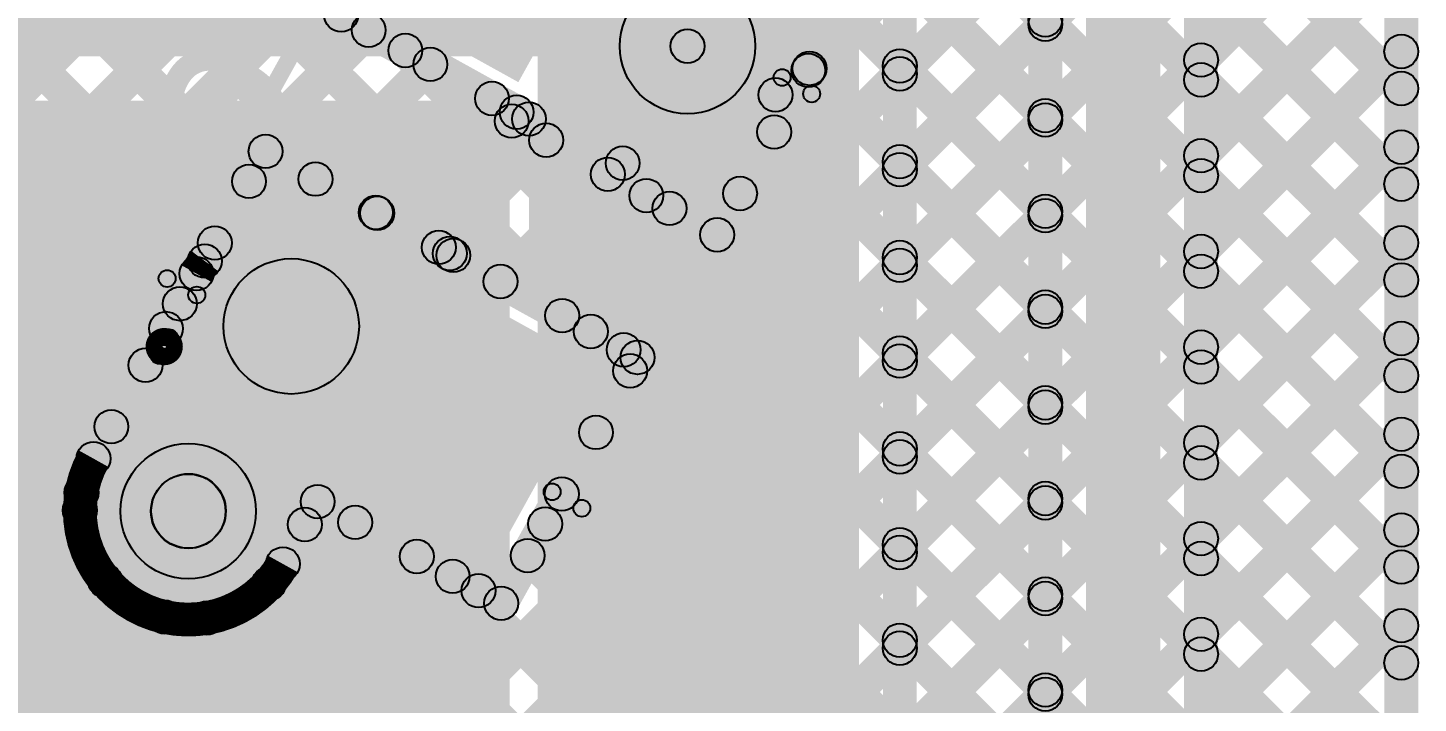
# Model space of a CAD drawing. Header units: millimetres. Extents: x 0.02 to 3.53, y 0 to 2.66.
# Drawn here: x 3.0378 to 3.4483, y 1.6708 to 1.8704 of the extents above; entities that cross this region are included whole.
import ezdxf

# ---------------------------------------------------------------- set-up
doc = ezdxf.new("R2010")
doc.units = ezdxf.units.MM
doc.header["$MEASUREMENT"] = 0
for name, color, linetype in [('BottomLayer', 5, 'Continuous'), ('BottomPaste', 16, 'Continuous'), ('BottomSolder', 6, 'Continuous'), ('TopLayer', 1, 'Continuous'), ('TopOverlay', 2, 'Continuous'), ('TopPaste', 8, 'Continuous'), ('TopSolder', 216, 'Continuous'), ('ViaHoleLayer', 16, 'Continuous')]:
    doc.layers.add(name, color=color, linetype=linetype)

# ---------------------------------------------------------------- blocks, each defined once
blk = doc.blocks.new('WS2812B_M____3')
at = {"layer": 'TopLayer'}
for points in [[(-0.09409, 0.05079), (-0.03504, 0.05079), (-0.03504, 0.01142), (-0.09409, 0.01142)], [(0.03504, 0.05079), (0.09409, 0.05079), (0.09409, 0.01142), (0.03504, 0.01142)], [(-0.09409, -0.01142), (-0.03504, -0.01142), (-0.03504, -0.05079), (-0.09409, -0.05079)], [(0.03504, -0.01142), (0.09409, -0.01142), (0.09409, -0.05079), (0.03504, -0.05079)]]:
    blk.add_hatch(color=1, dxfattribs=at).paths.add_polyline_path(points)
at = {"layer": 'TopOverlay'}
h = blk.add_hatch(color=2, dxfattribs=at)
edge = h.paths.add_edge_path()
edge.add_arc((-0.07, 0.07), 0.0025, 0, 360)
h = blk.add_hatch(color=2, dxfattribs=at)
edge = h.paths.add_edge_path()
edge.add_arc((-0.07, 0.07), 0.0025, 0, 360)
for points in [[(-0.0725, 0.07), (-0.0675, 0.07), (-0.0675, 0.06), (-0.0725, 0.06)], [(-0.07, 0.0675), (-0.07, 0.0725), (0.07, 0.0725), (0.07, 0.0675)], [(0.0675, 0.07), (0.0725, 0.07), (0.0725, 0.06), (0.0675, 0.06)], [(-0.0725, -0.06), (-0.0675, -0.06), (-0.0675, -0.07), (-0.0725, -0.07)], [(0.0675, -0.06), (0.0725, -0.06), (0.0725, -0.07), (0.0675, -0.07)], [(-0.07, -0.0725), (-0.07, -0.0675), (0.07, -0.0675), (0.07, -0.0725)]]:
    blk.add_hatch(color=2, dxfattribs=at).paths.add_polyline_path(points)
h = blk.add_hatch(color=2, dxfattribs=at)
edge = h.paths.add_edge_path()
edge.add_arc((0.07, 0.07), 0.0025, 0, 360)
h = blk.add_hatch(color=2, dxfattribs=at)
edge = h.paths.add_edge_path()
edge.add_arc((0.07, 0.07), 0.0025, 0, 360)
h = blk.add_hatch(color=2, dxfattribs=at)
edge = h.paths.add_edge_path()
edge.add_arc((-0.091, 0.061), 0.0025, 0, 360)
h = blk.add_hatch(color=2, dxfattribs=at)
edge = h.paths.add_edge_path()
edge.add_arc((-0.085, 0.061), 0.0025, 0, 360)
h = blk.add_hatch(color=2, dxfattribs=at)
edge = h.paths.add_edge_path()
edge.add_arc((-0.07, 0.06), 0.0025, 0, 360)
h = blk.add_hatch(color=2, dxfattribs=at)
edge = h.paths.add_edge_path()
edge.add_arc((0.07, 0.06), 0.0025, 0, 360)
h = blk.add_hatch(color=2, dxfattribs=at)
edge = h.paths.add_edge_path()
edge.add_arc((-0.07, -0.06), 0.0025, 0, 360)
h = blk.add_hatch(color=2, dxfattribs=at)
edge = h.paths.add_edge_path()
edge.add_arc((0.07, -0.06), 0.0025, 0, 360)
h = blk.add_hatch(color=2, dxfattribs=at)
edge = h.paths.add_edge_path()
edge.add_arc((-0.07, -0.07), 0.0025, 0, 360)
h = blk.add_hatch(color=2, dxfattribs=at)
edge = h.paths.add_edge_path()
edge.add_arc((-0.07, -0.07), 0.0025, 0, 360)
h = blk.add_hatch(color=2, dxfattribs=at)
edge = h.paths.add_edge_path()
edge.add_arc((0.07, -0.07), 0.0025, 0, 360)
h = blk.add_hatch(color=2, dxfattribs=at)
edge = h.paths.add_edge_path()
edge.add_arc((0.07, -0.07), 0.0025, 0, 360)
at = {"layer": 'TopPaste'}
for points in [[(-0.09409, 0.05079), (-0.03504, 0.05079), (-0.03504, 0.01142), (-0.09409, 0.01142)], [(0.03504, 0.05079), (0.09409, 0.05079), (0.09409, 0.01142), (0.03504, 0.01142)], [(-0.09409, -0.01142), (-0.03504, -0.01142), (-0.03504, -0.05079), (-0.09409, -0.05079)], [(0.03504, -0.01142), (0.09409, -0.01142), (0.09409, -0.05079), (0.03504, -0.05079)]]:
    blk.add_hatch(color=8, dxfattribs=at).paths.add_polyline_path(points)
at = {"layer": 'TopSolder'}
for points in [[(-0.09809, 0.05479), (-0.03104, 0.05479), (-0.03104, 0.00742), (-0.09809, 0.00742)], [(0.03104, 0.05479), (0.09809, 0.05479), (0.09809, 0.00742), (0.03104, 0.00742)], [(-0.09809, -0.00742), (-0.03104, -0.00742), (-0.03104, -0.05479), (-0.09809, -0.05479)], [(0.03104, -0.00742), (0.09809, -0.00742), (0.09809, -0.05479), (0.03104, -0.05479)]]:
    blk.add_hatch(color=216, dxfattribs=at).paths.add_polyline_path(points)
at = {"layer": 'TopOverlay', "const_width": 0.005}
blk.add_lwpolyline([(-0.085, 0.061, 1), (-0.091, 0.061, 1)], format="xyb", close=True, dxfattribs=at)
at = {"layer": 'TopOverlay'}
for centre in [(-0.07, 0.07), (-0.07, 0.07), (0.07, 0.07), (0.07, 0.07), (-0.091, 0.061), (-0.085, 0.061), (-0.07, 0.06), (0.07, 0.06), (-0.07, -0.06), (0.07, -0.06), (-0.07, -0.07), (-0.07, -0.07), (0.07, -0.07), (0.07, -0.07)]:
    blk.add_circle(centre, 0.0025, dxfattribs=at)
blk = doc.blocks.new('CAP_0201_B_16')
at = {"layer": 'BottomLayer'}
for points in [[(-0.01772, 0.00591), (-0.00591, 0.00591), (-0.00591, -0.00591), (-0.01772, -0.00591)], [(0.00591, 0.00591), (0.01772, 0.00591), (0.01772, -0.00591), (0.00591, -0.00591)]]:
    blk.add_hatch(color=5, dxfattribs=at).paths.add_polyline_path(points)
at = {"layer": 'BottomPaste'}
for points in [[(-0.01772, 0.00591), (-0.00591, 0.00591), (-0.00591, -0.00591), (-0.01772, -0.00591)], [(0.00591, 0.00591), (0.01772, 0.00591), (0.01772, -0.00591), (0.00591, -0.00591)]]:
    blk.add_hatch(color=16, dxfattribs=at).paths.add_polyline_path(points)
at = {"layer": 'BottomSolder'}
for points in [[(-0.01988, 0.00807), (-0.00374, 0.00807), (-0.00374, -0.00807), (-0.01988, -0.00807)], [(0.00374, 0.00807), (0.01988, 0.00807), (0.01988, -0.00807), (0.00374, -0.00807)]]:
    blk.add_hatch(color=6, dxfattribs=at).paths.add_polyline_path(points)

msp = doc.modelspace()

# ---------------------------------------------------------------- hatches: boundary and pattern name
at = {"layer": 'BottomLayer'}
for points in [[(3.44831, 0.78273), (3.43831, 0.78273), (3.43831, 1.97317), (3.44831, 1.97317)], [(1.10923, 1.862), (3.28246, 1.862), (3.28246, 1.95806), (1.10923, 1.95806)], [(3.30024, 1.5114), (3.29024, 1.5114), (3.29024, 1.95431), (3.30024, 1.95431)], [(3.1883, 1.37106), (3.28324, 1.37106), (3.28324, 1.94231), (3.1883, 1.94231)], [(3.3722, 1.28444), (3.3502, 1.28444), (3.3502, 1.94507), (3.3722, 1.94507)], [(3.3892, 1.28444), (3.3792, 1.28444), (3.3792, 1.94507), (3.3892, 1.94507)], [(3.3432, 1.29397), (3.3332, 1.29397), (3.3332, 1.93554), (3.3432, 1.93554)], [(3.38773, 1.85733), (3.38066, 1.8644), (3.43977, 1.92351), (3.44684, 1.91644)], [(3.29171, 1.91212), (3.29878, 1.9192), (3.34173, 1.87624), (3.33466, 1.86917)], [(3.38066, 1.90802), (3.38773, 1.9151), (3.44684, 1.85599), (3.43977, 1.84891)], [(3.29878, 1.85323), (3.29171, 1.8603), (3.33466, 1.90325), (3.34173, 1.89618)], [(3.38773, 1.82904), (3.38066, 1.83611), (3.43977, 1.89522), (3.44684, 1.88815)], [(3.29171, 1.88384), (3.29878, 1.89091), (3.34173, 1.84796), (3.33466, 1.84089)], [(3.38066, 1.87974), (3.38773, 1.88681), (3.44684, 1.8277), (3.43977, 1.82063)], [(3.29878, 1.82494), (3.29171, 1.83201), (3.33466, 1.87497), (3.34173, 1.86789)], [(3.38773, 1.80076), (3.38066, 1.80783), (3.43977, 1.86694), (3.44684, 1.85987)], [(3.29171, 1.85556), (3.29878, 1.86263), (3.34173, 1.81967), (3.33466, 1.8126)], [(3.38066, 1.85146), (3.38773, 1.85853), (3.44684, 1.79942), (3.43977, 1.79235)], [(3.18003, 1.84887), (2.77773, 1.84887), (2.77773, 1.52263), (3.18003, 1.52263)], [(3.29878, 1.79666), (3.29171, 1.80373), (3.33466, 1.84668), (3.34173, 1.83961)], [(3.38773, 1.77247), (3.38066, 1.77954), (3.43977, 1.83865), (3.44684, 1.83158)], [(3.29171, 1.82727), (3.29878, 1.83434), (3.34173, 1.79139), (3.33466, 1.78432)], [(3.38066, 1.82317), (3.38773, 1.83024), (3.44684, 1.77113), (3.43977, 1.76406)], [(3.29878, 1.76837), (3.29171, 1.77544), (3.33466, 1.8184), (3.34173, 1.81133)], [(3.38773, 1.74419), (3.38066, 1.75126), (3.43977, 1.81037), (3.44684, 1.8033)], [(3.29171, 1.79899), (3.29878, 1.80606), (3.34173, 1.76311), (3.33466, 1.75603)], [(3.38066, 1.79489), (3.38773, 1.80196), (3.44684, 1.74285), (3.43977, 1.73578)], [(3.29878, 1.74009), (3.29171, 1.74716), (3.33466, 1.79011), (3.34173, 1.78304)], [(3.38773, 1.7159), (3.38066, 1.72298), (3.43977, 1.78209), (3.44684, 1.77501)], [(3.29171, 1.7707), (3.29878, 1.77777), (3.34173, 1.73482), (3.33466, 1.72775)], [(3.38066, 1.7666), (3.38773, 1.77367), (3.44684, 1.71456), (3.43977, 1.70749)], [(3.29878, 1.7118), (3.29171, 1.71888), (3.33466, 1.76183), (3.34173, 1.75476)], [(3.38773, 1.68762), (3.38066, 1.69469), (3.43977, 1.7538), (3.44684, 1.74673)], [(3.29171, 1.74242), (3.29878, 1.74949), (3.34173, 1.70654), (3.33466, 1.69947)], [(3.38066, 1.73832), (3.38773, 1.74539), (3.44684, 1.68628), (3.43977, 1.67921)], [(3.09292, 1.71973), (3.07736, 1.73529), (3.07746, 1.73538), (3.09301, 1.71983)], [(3.29878, 1.68352), (3.29171, 1.69059), (3.33466, 1.73354), (3.34173, 1.72647)], [(3.38773, 1.65934), (3.38066, 1.66641), (3.43977, 1.72552), (3.44684, 1.71845)], [(3.29171, 1.71413), (3.29878, 1.72121), (3.34173, 1.67825), (3.33466, 1.67118)], [(3.38066, 1.71003), (3.38773, 1.71711), (3.44684, 1.658), (3.43977, 1.65092)], [(3.29878, 1.65524), (3.29171, 1.66231), (3.33466, 1.70526), (3.34173, 1.69819)], [(3.38773, 1.63105), (3.38066, 1.63812), (3.43977, 1.69723), (3.44684, 1.69016)], [(3.29171, 1.68585), (3.29878, 1.69292), (3.34173, 1.64997), (3.33466, 1.6429)], [(3.38066, 1.68175), (3.38773, 1.68882), (3.44684, 1.62971), (3.43977, 1.62264)], [(3.29878, 1.62695), (3.29171, 1.63402), (3.33466, 1.67698), (3.34173, 1.6699)]]:
    msp.add_hatch(color=5, dxfattribs=at).paths.add_polyline_path(points)
h = msp.add_hatch(color=5, dxfattribs=at)
edge = h.paths.add_edge_path()
edge.add_arc((3.3382, 1.87271), 0.005, 0, 360)
h = msp.add_hatch(color=5, dxfattribs=at)
edge = h.paths.add_edge_path()
edge.add_arc((3.3382, 1.87143), 0.005, 0, 360)
h = msp.add_hatch(color=5, dxfattribs=at)
edge = h.paths.add_edge_path()
edge.add_arc((3.44331, 1.8634), 0.005, 0, 360)
h = msp.add_hatch(color=5, dxfattribs=at)
edge = h.paths.add_edge_path()
edge.add_arc((3.29524, 1.85909), 0.005, 0, 360)
h = msp.add_hatch(color=5, dxfattribs=at)
edge = h.paths.add_edge_path()
edge.add_arc((3.3842, 1.86086), 0.005, 0, 360)
h = msp.add_hatch(color=5, dxfattribs=at)
edge = h.paths.add_edge_path()
edge.add_arc((3.29524, 1.85676), 0.005, 0, 360)
h = msp.add_hatch(color=5, dxfattribs=at)
edge = h.paths.add_edge_path()
edge.add_arc((3.3842, 1.85499), 0.005, 0, 360)
h = msp.add_hatch(color=5, dxfattribs=at)
edge = h.paths.add_edge_path()
edge.add_arc((3.44331, 1.85245), 0.005, 0, 360)
h = msp.add_hatch(color=5, dxfattribs=at)
edge = h.paths.add_edge_path()
edge.add_arc((3.3382, 1.84442), 0.005, 0, 360)
h = msp.add_hatch(color=5, dxfattribs=at)
edge = h.paths.add_edge_path()
edge.add_arc((3.3382, 1.84315), 0.005, 0, 360)
h = msp.add_hatch(color=5, dxfattribs=at)
edge = h.paths.add_edge_path()
edge.add_arc((3.44331, 1.83512), 0.005, 0, 360)
h = msp.add_hatch(color=5, dxfattribs=at)
edge = h.paths.add_edge_path()
edge.add_arc((3.29524, 1.83081), 0.005, 0, 360)
h = msp.add_hatch(color=5, dxfattribs=at)
edge = h.paths.add_edge_path()
edge.add_arc((3.3842, 1.83258), 0.005, 0, 360)
h = msp.add_hatch(color=5, dxfattribs=at)
edge = h.paths.add_edge_path()
edge.add_arc((3.29524, 1.82848), 0.005, 0, 360)
h = msp.add_hatch(color=5, dxfattribs=at)
edge = h.paths.add_edge_path()
edge.add_arc((3.3842, 1.82671), 0.005, 0, 360)
h = msp.add_hatch(color=5, dxfattribs=at)
edge = h.paths.add_edge_path()
edge.add_arc((3.44331, 1.82417), 0.005, 0, 360)
h = msp.add_hatch(color=5, dxfattribs=at)
edge = h.paths.add_edge_path()
edge.add_arc((3.3382, 1.81614), 0.005, 0, 360)
h = msp.add_hatch(color=5, dxfattribs=at)
edge = h.paths.add_edge_path()
edge.add_arc((3.3382, 1.81486), 0.005, 0, 360)
h = msp.add_hatch(color=5, dxfattribs=at)
edge = h.paths.add_edge_path()
edge.add_arc((3.44331, 1.80683), 0.005, 0, 360)
h = msp.add_hatch(color=5, dxfattribs=at)
edge = h.paths.add_edge_path()
edge.add_arc((3.29524, 1.80252), 0.005, 0, 360)
h = msp.add_hatch(color=5, dxfattribs=at)
edge = h.paths.add_edge_path()
edge.add_arc((3.3842, 1.80429), 0.005, 0, 360)
h = msp.add_hatch(color=5, dxfattribs=at)
edge = h.paths.add_edge_path()
edge.add_arc((3.29524, 1.80019), 0.005, 0, 360)
h = msp.add_hatch(color=5, dxfattribs=at)
edge = h.paths.add_edge_path()
edge.add_arc((3.3842, 1.79842), 0.005, 0, 360)
h = msp.add_hatch(color=5, dxfattribs=at)
edge = h.paths.add_edge_path()
edge.add_arc((3.44331, 1.79588), 0.005, 0, 360)
h = msp.add_hatch(color=5, dxfattribs=at)
edge = h.paths.add_edge_path()
edge.add_arc((3.3382, 1.78785), 0.005, 0, 360)
h = msp.add_hatch(color=5, dxfattribs=at)
edge = h.paths.add_edge_path()
edge.add_arc((3.3382, 1.78658), 0.005, 0, 360)
h = msp.add_hatch(color=5, dxfattribs=at)
edge = h.paths.add_edge_path()
edge.add_arc((3.44331, 1.77855), 0.005, 0, 360)
h = msp.add_hatch(color=5, dxfattribs=at)
edge = h.paths.add_edge_path()
edge.add_arc((3.29524, 1.77424), 0.005, 0, 360)
h = msp.add_hatch(color=5, dxfattribs=at)
edge = h.paths.add_edge_path()
edge.add_arc((3.3842, 1.77601), 0.005, 0, 360)
h = msp.add_hatch(color=5, dxfattribs=at)
edge = h.paths.add_edge_path()
edge.add_arc((3.29524, 1.77191), 0.005, 0, 360)
h = msp.add_hatch(color=5, dxfattribs=at)
edge = h.paths.add_edge_path()
edge.add_arc((3.3842, 1.77014), 0.005, 0, 360)
h = msp.add_hatch(color=5, dxfattribs=at)
edge = h.paths.add_edge_path()
edge.add_arc((3.44331, 1.7676), 0.005, 0, 360)
h = msp.add_hatch(color=5, dxfattribs=at)
edge = h.paths.add_edge_path()
edge.add_arc((3.3382, 1.75957), 0.005, 0, 360)
h = msp.add_hatch(color=5, dxfattribs=at)
edge = h.paths.add_edge_path()
edge.add_arc((3.3382, 1.75829), 0.005, 0, 360)
h = msp.add_hatch(color=5, dxfattribs=at)
edge = h.paths.add_edge_path()
edge.add_arc((3.44331, 1.75027), 0.005, 0, 360)
h = msp.add_hatch(color=5, dxfattribs=at)
edge = h.paths.add_edge_path()
edge.add_arc((3.29524, 1.74595), 0.005, 0, 360)
h = msp.add_hatch(color=5, dxfattribs=at)
edge = h.paths.add_edge_path()
edge.add_arc((3.3842, 1.74772), 0.005, 0, 360)
h = msp.add_hatch(color=5, dxfattribs=at)
edge = h.paths.add_edge_path()
edge.add_arc((3.29524, 1.74362), 0.005, 0, 360)
h = msp.add_hatch(color=5, dxfattribs=at)
edge = h.paths.add_edge_path()
edge.add_arc((3.3842, 1.74185), 0.005, 0, 360)
h = msp.add_hatch(color=5, dxfattribs=at)
edge = h.paths.add_edge_path()
edge.add_arc((3.44331, 1.73931), 0.005, 0, 360)
h = msp.add_hatch(color=5, dxfattribs=at)
edge = h.paths.add_edge_path()
edge.add_arc((3.08514, 1.72751), 0.01181, 0, 360)
h = msp.add_hatch(color=5, dxfattribs=at)
edge = h.paths.add_edge_path()
edge.add_arc((3.08514, 1.72751), 0.011, 0, 360)
h = msp.add_hatch(color=5, dxfattribs=at)
edge = h.paths.add_edge_path()
edge.add_arc((3.08523, 1.7276), 0.011, 0, 360)
h = msp.add_hatch(color=5, dxfattribs=at)
edge = h.paths.add_edge_path()
edge.add_arc((3.3382, 1.73129), 0.005, 0, 360)
h = msp.add_hatch(color=5, dxfattribs=at)
edge = h.paths.add_edge_path()
edge.add_arc((3.3382, 1.73001), 0.005, 0, 360)
h = msp.add_hatch(color=5, dxfattribs=at)
edge = h.paths.add_edge_path()
edge.add_arc((3.3842, 1.71944), 0.005, 0, 360)
h = msp.add_hatch(color=5, dxfattribs=at)
edge = h.paths.add_edge_path()
edge.add_arc((3.44331, 1.72198), 0.005, 0, 360)
h = msp.add_hatch(color=5, dxfattribs=at)
edge = h.paths.add_edge_path()
edge.add_arc((3.29524, 1.71767), 0.005, 0, 360)
h = msp.add_hatch(color=5, dxfattribs=at)
edge = h.paths.add_edge_path()
edge.add_arc((3.29524, 1.71534), 0.005, 0, 360)
h = msp.add_hatch(color=5, dxfattribs=at)
edge = h.paths.add_edge_path()
edge.add_arc((3.3842, 1.71357), 0.005, 0, 360)
h = msp.add_hatch(color=5, dxfattribs=at)
edge = h.paths.add_edge_path()
edge.add_arc((3.44331, 1.71103), 0.005, 0, 360)
h = msp.add_hatch(color=5, dxfattribs=at)
edge = h.paths.add_edge_path()
edge.add_arc((3.3382, 1.703), 0.005, 0, 360)
h = msp.add_hatch(color=5, dxfattribs=at)
edge = h.paths.add_edge_path()
edge.add_arc((3.3382, 1.70172), 0.005, 0, 360)
h = msp.add_hatch(color=5, dxfattribs=at)
edge = h.paths.add_edge_path()
edge.add_arc((3.3842, 1.69116), 0.005, 0, 360)
h = msp.add_hatch(color=5, dxfattribs=at)
edge = h.paths.add_edge_path()
edge.add_arc((3.44331, 1.6937), 0.005, 0, 360)
h = msp.add_hatch(color=5, dxfattribs=at)
edge = h.paths.add_edge_path()
edge.add_arc((3.29524, 1.68939), 0.005, 0, 360)
h = msp.add_hatch(color=5, dxfattribs=at)
edge = h.paths.add_edge_path()
edge.add_arc((3.29524, 1.68706), 0.005, 0, 360)
h = msp.add_hatch(color=5, dxfattribs=at)
edge = h.paths.add_edge_path()
edge.add_arc((3.3842, 1.68529), 0.005, 0, 360)
h = msp.add_hatch(color=5, dxfattribs=at)
edge = h.paths.add_edge_path()
edge.add_arc((3.44331, 1.68274), 0.005, 0, 360)
h = msp.add_hatch(color=5, dxfattribs=at)
edge = h.paths.add_edge_path()
edge.add_arc((3.3382, 1.67472), 0.005, 0, 360)
h = msp.add_hatch(color=5, dxfattribs=at)
edge = h.paths.add_edge_path()
edge.add_arc((3.3382, 1.67344), 0.005, 0, 360)
at = {"layer": 'TopLayer'}
for points in [[(2.04235, 2.65237), (2.04942, 2.65944), (3.44684, 1.26202), (3.43977, 1.25494)], [(2.07063, 2.65237), (2.0777, 2.65944), (3.44684, 1.2903), (3.43977, 1.28323)], [(2.09891, 2.65237), (2.10599, 2.65944), (3.44684, 1.31858), (3.43977, 1.31151)], [(2.1272, 2.65237), (2.13427, 2.65944), (3.05715, 1.73656), (3.05008, 1.72949)], [(2.15548, 2.65237), (2.16255, 2.65944), (3.06596, 1.75604), (3.05889, 1.74896)], [(2.18377, 2.65237), (2.19084, 2.65944), (3.07607, 1.77421), (3.069, 1.76714)], [(2.21205, 2.65237), (2.21912, 2.65944), (3.08618, 1.79238), (3.07911, 1.78531)], [(2.24034, 2.65237), (2.24741, 2.65944), (3.09651, 1.81033), (3.08944, 1.80326)], [(2.26862, 2.65237), (2.27569, 2.65944), (3.1066, 1.82853), (3.09953, 1.82146)], [(2.2969, 2.65237), (2.30398, 2.65944), (3.14407, 1.81934), (3.137, 1.81227)], [(2.32519, 2.65237), (2.33226, 2.65944), (3.20753, 1.78417), (3.20046, 1.7771)], [(2.57975, 2.65237), (2.58682, 2.65944), (3.44684, 1.79942), (3.43977, 1.79235)], [(2.60803, 2.65237), (2.6151, 2.65944), (3.44684, 1.8277), (3.43977, 1.82063)], [(2.63632, 2.65237), (2.64339, 2.65944), (3.44684, 1.85599), (3.43977, 1.84891)], [(2.71048, 1.51948), (2.70341, 1.52655), (3.43977, 2.26292), (3.44684, 2.25585)], [(3.27211, 1.85484), (3.26504, 1.86192), (3.39295, 1.98982), (3.40002, 1.98275)], [(3.21726, 1.77171), (3.21019, 1.77878), (3.41248, 1.98107), (3.41955, 1.974)], [(2.76748, 1.54821), (2.76041, 1.55528), (3.18348, 1.97834), (3.19055, 1.97127)], [(3.19406, 1.72023), (3.18699, 1.7273), (3.43649, 1.9768), (3.44357, 1.96973)], [(3.44831, 0.78273), (3.43831, 0.78273), (3.43831, 1.97317), (3.44831, 1.97317)], [(2.97643, 1.47431), (2.96936, 1.48138), (3.43977, 1.95179), (3.44684, 1.94472)], [(3.25005, 1.85524), (3.21509, 1.87468), (3.24551, 1.92935), (3.28046, 1.9099)], [(3.0295, 1.49909), (3.02243, 1.50616), (3.43977, 1.92351), (3.44684, 1.91644)], [(3.29126, 1.91258), (3.29833, 1.91965), (3.44684, 1.77113), (3.43977, 1.76406)], [(2.77784, 1.53027), (2.77077, 1.53734), (3.14627, 1.91285), (3.15334, 1.90577)], [(3.28298, 1.89257), (3.29005, 1.89964), (3.44684, 1.74285), (3.43977, 1.73578)], [(3.04646, 1.48777), (3.03939, 1.49484), (3.43977, 1.89522), (3.44684, 1.88815)], [(3.24569, 1.80678), (3.23694, 1.81162), (3.28012, 1.88951), (3.28887, 1.88467)], [(3.12789, 1.86978), (3.13274, 1.87853), (3.18452, 1.84983), (3.17967, 1.84108)], [(3.27481, 1.87246), (3.28188, 1.87953), (3.44684, 1.71456), (3.43977, 1.70749)], [(2.78819, 1.51234), (2.78112, 1.51941), (3.1349, 1.87319), (3.14197, 1.86612)], [(3.23014, 1.86059), (3.23499, 1.86933), (3.26096, 1.85494), (3.25611, 1.8462)], [(3.05307, 1.4661), (3.046, 1.47317), (3.43977, 1.86694), (3.44684, 1.85987)], [(3.14572, 1.86013), (3.15279, 1.8672), (3.44684, 1.57314), (3.43977, 1.56607)], [(3.21778, 1.82796), (3.20903, 1.83281), (3.2282, 1.86738), (3.23694, 1.86254)], [(3.12627, 1.82214), (3.1192, 1.82921), (3.1531, 1.86311), (3.16017, 1.85604)], [(3.26472, 1.85426), (3.27179, 1.86133), (3.44684, 1.68628), (3.43977, 1.67921)], [(3.14447, 1.81205), (3.1374, 1.81912), (3.17129, 1.85302), (3.17837, 1.84595)], [(3.17967, 1.84108), (3.18452, 1.84983), (3.18817, 1.84781), (3.18332, 1.83906)], [(3.17822, 1.83846), (3.18307, 1.8472), (3.24374, 1.81357), (3.23889, 1.80483)], [(3.16267, 1.80197), (3.1556, 1.80904), (3.18728, 1.84073), (3.19436, 1.83366)], [(3.25463, 1.83606), (3.2617, 1.84313), (3.44684, 1.658), (3.43977, 1.65092)], [(3.03236, 1.4171), (3.02528, 1.42417), (3.43977, 1.83865), (3.44684, 1.83158)], [(3.09439, 1.79903), (3.08564, 1.80388), (3.10361, 1.83628), (3.11235, 1.83143)], [(3.10555, 1.82948), (3.1104, 1.83823), (3.16481, 1.80807), (3.15996, 1.79933)], [(3.18086, 1.79188), (3.17379, 1.79895), (3.20548, 1.83064), (3.21255, 1.82357)], [(3.21687, 1.81725), (3.22394, 1.82432), (3.44684, 1.60143), (3.43977, 1.59436)], [(3.24455, 1.81787), (3.25162, 1.82494), (3.44684, 1.62971), (3.43977, 1.62264)], [(3.19906, 1.78179), (3.19199, 1.78886), (3.22368, 1.82055), (3.23075, 1.81348)], [(2.96897, 1.32543), (2.9619, 1.3325), (3.43977, 1.81037), (3.44684, 1.8033)], [(3.16098, 1.79876), (3.16583, 1.80751), (3.22023, 1.77735), (3.21538, 1.7686)], [(3.06155, 1.74064), (3.05281, 1.7455), (3.08323, 1.80017), (3.09196, 1.7953)], [(3.10262, 1.71778), (3.06766, 1.73723), (3.09808, 1.7919), (3.13303, 1.77245)], [(2.79854, 1.49441), (2.79147, 1.50148), (3.07503, 1.78504), (3.0821, 1.77797)], [(2.9543, 1.28248), (2.94723, 1.28955), (3.43977, 1.78209), (3.44684, 1.77501)], [(3.18192, 1.69791), (3.17317, 1.70276), (3.21344, 1.7754), (3.22218, 1.77055)], [(3.21208, 1.76548), (3.21915, 1.77255), (3.44684, 1.54486), (3.43977, 1.53779)], [(1.80004, 0.09993), (1.79297, 0.107), (3.43977, 1.7538), (3.44684, 1.74673)], [(3.20199, 1.74728), (3.20906, 1.75435), (3.44684, 1.51657), (3.43977, 1.5095)], [(3.11747, 1.70952), (3.10873, 1.71438), (3.11898, 1.7328), (3.12772, 1.72794)], [(3.12093, 1.726), (3.12578, 1.73475), (3.17997, 1.70471), (3.17512, 1.69596)], [(3.1919, 1.72909), (3.19898, 1.73616), (3.44684, 1.48829), (3.43977, 1.48122)], [(2.86725, 1.53483), (2.86018, 1.5419), (3.0496, 1.73133), (3.05668, 1.72426)], [(1.82486, 0.09646), (1.81779, 0.10354), (3.43977, 1.72552), (3.44684, 1.71845)], [(2.92184, 1.50457), (2.91477, 1.51164), (3.1309, 1.72777), (3.13797, 1.7207)], [(3.11606, 1.72008), (3.12313, 1.72715), (3.44684, 1.40344), (3.43977, 1.39637)], [(2.94004, 1.49449), (2.93297, 1.50156), (3.14909, 1.71768), (3.15616, 1.71061)], [(3.18182, 1.71089), (3.18889, 1.71796), (3.44684, 1.46001), (3.43977, 1.45293)], [(2.88545, 1.52475), (2.87838, 1.53182), (3.05706, 1.71051), (3.06414, 1.70343)], [(3.10534, 1.70251), (3.11241, 1.70958), (3.44684, 1.37515), (3.43977, 1.36808)], [(3.15968, 1.70474), (3.16675, 1.71181), (3.44684, 1.43172), (3.43977, 1.42465)], [(2.95824, 1.4844), (2.95117, 1.49147), (3.16729, 1.70759), (3.17436, 1.70052)], [(2.90365, 1.51466), (2.89657, 1.52173), (3.07465, 1.69981), (3.08172, 1.69274)], [(1.86562, 0.10894), (1.85855, 0.11601), (3.43977, 1.69723), (3.44684, 1.69016)], [(3.08712, 1.69245), (3.09419, 1.69952), (3.44684, 1.34687), (3.43977, 1.3398)]]:
    msp.add_hatch(color=1, dxfattribs=at).paths.add_polyline_path(points)
h = msp.add_hatch(color=1, dxfattribs=at)
edge = h.paths.add_edge_path()
edge.add_arc((3.23257, 1.86496), 0.02, 0, 360)
h = msp.add_hatch(color=1, dxfattribs=at)
edge = h.paths.add_edge_path()
edge.add_arc((3.13032, 1.87416), 0.005, 0, 360)
h = msp.add_hatch(color=1, dxfattribs=at)
edge = h.paths.add_edge_path()
edge.add_arc((3.13032, 1.87416), 0.005, 0, 360)
h = msp.add_hatch(color=1, dxfattribs=at)
edge = h.paths.add_edge_path()
edge.add_arc((3.13843, 1.86966), 0.005, 0, 360)
h = msp.add_hatch(color=1, dxfattribs=at)
edge = h.paths.add_edge_path()
edge.add_arc((3.14925, 1.86366), 0.005, 0, 360)
h = msp.add_hatch(color=1, dxfattribs=at)
edge = h.paths.add_edge_path()
edge.add_arc((3.23257, 1.86496), 0.005, 0, 360)
h = msp.add_hatch(color=1, dxfattribs=at)
edge = h.paths.add_edge_path()
edge.add_arc((3.23257, 1.86496), 0.005, 0, 360)
h = msp.add_hatch(color=1, dxfattribs=at)
edge = h.paths.add_edge_path()
edge.add_arc((3.44331, 1.8634), 0.005, 0, 360)
h = msp.add_hatch(color=1, dxfattribs=at)
edge = h.paths.add_edge_path()
edge.add_arc((3.15663, 1.85957), 0.005, 0, 360)
h = msp.add_hatch(color=1, dxfattribs=at)
edge = h.paths.add_edge_path()
edge.add_arc((3.26825, 1.8578), 0.005, 0, 360)
h = msp.add_hatch(color=1, dxfattribs=at)
edge = h.paths.add_edge_path()
edge.add_arc((3.26858, 1.85838), 0.005, 0, 360)
h = msp.add_hatch(color=1, dxfattribs=at)
edge = h.paths.add_edge_path()
edge.add_arc((3.44331, 1.85245), 0.005, 0, 360)
h = msp.add_hatch(color=1, dxfattribs=at)
edge = h.paths.add_edge_path()
edge.add_arc((3.17483, 1.84948), 0.005, 0, 360)
h = msp.add_hatch(color=1, dxfattribs=at)
edge = h.paths.add_edge_path()
edge.add_arc((3.25853, 1.85057), 0.005, 0, 360)
h = msp.add_hatch(color=1, dxfattribs=at)
edge = h.paths.add_edge_path()
edge.add_arc((3.18064, 1.84283), 0.005, 0, 360)
h = msp.add_hatch(color=1, dxfattribs=at)
edge = h.paths.add_edge_path()
edge.add_arc((3.1821, 1.84545), 0.005, 0, 360)
h = msp.add_hatch(color=1, dxfattribs=at)
edge = h.paths.add_edge_path()
edge.add_arc((3.1821, 1.84545), 0.005, 0, 360)
h = msp.add_hatch(color=1, dxfattribs=at)
edge = h.paths.add_edge_path()
edge.add_arc((3.18574, 1.84344), 0.005, 0, 360)
h = msp.add_hatch(color=1, dxfattribs=at)
edge = h.paths.add_edge_path()
edge.add_arc((3.25817, 1.8396), 0.005, 0, 360)
h = msp.add_hatch(color=1, dxfattribs=at)
edge = h.paths.add_edge_path()
edge.add_arc((3.19082, 1.83719), 0.005, 0, 360)
h = msp.add_hatch(color=1, dxfattribs=at)
edge = h.paths.add_edge_path()
edge.add_arc((3.44331, 1.83512), 0.005, 0, 360)
h = msp.add_hatch(color=1, dxfattribs=at)
edge = h.paths.add_edge_path()
edge.add_arc((3.10798, 1.83386), 0.005, 0, 360)
h = msp.add_hatch(color=1, dxfattribs=at)
edge = h.paths.add_edge_path()
edge.add_arc((3.10798, 1.83386), 0.005, 0, 360)
h = msp.add_hatch(color=1, dxfattribs=at)
edge = h.paths.add_edge_path()
edge.add_arc((3.21341, 1.83039), 0.005, 0, 360)
h = msp.add_hatch(color=1, dxfattribs=at)
edge = h.paths.add_edge_path()
edge.add_arc((3.20902, 1.8271), 0.005, 0, 360)
h = msp.add_hatch(color=1, dxfattribs=at)
edge = h.paths.add_edge_path()
edge.add_arc((3.10307, 1.825), 0.005, 0, 360)
h = msp.add_hatch(color=1, dxfattribs=at)
edge = h.paths.add_edge_path()
edge.add_arc((3.12274, 1.82568), 0.005, 0, 360)
h = msp.add_hatch(color=1, dxfattribs=at)
edge = h.paths.add_edge_path()
edge.add_arc((3.44331, 1.82417), 0.005, 0, 360)
h = msp.add_hatch(color=1, dxfattribs=at)
edge = h.paths.add_edge_path()
edge.add_arc((3.22041, 1.82079), 0.005, 0, 360)
h = msp.add_hatch(color=1, dxfattribs=at)
edge = h.paths.add_edge_path()
edge.add_arc((3.24808, 1.8214), 0.005, 0, 360)
h = msp.add_hatch(color=1, dxfattribs=at)
edge = h.paths.add_edge_path()
edge.add_arc((3.14054, 1.81581), 0.005, 0, 360)
h = msp.add_hatch(color=1, dxfattribs=at)
edge = h.paths.add_edge_path()
edge.add_arc((3.14093, 1.81559), 0.005, 0, 360)
h = msp.add_hatch(color=1, dxfattribs=at)
edge = h.paths.add_edge_path()
edge.add_arc((3.22722, 1.81702), 0.005, 0, 360)
h = msp.add_hatch(color=1, dxfattribs=at)
edge = h.paths.add_edge_path()
edge.add_arc((3.09298, 1.8068), 0.005, 0, 360)
h = msp.add_hatch(color=1, dxfattribs=at)
edge = h.paths.add_edge_path()
edge.add_arc((3.15913, 1.8055), 0.005, 0, 360)
h = msp.add_hatch(color=1, dxfattribs=at)
edge = h.paths.add_edge_path()
edge.add_arc((3.24132, 1.8092), 0.005, 0, 360)
h = msp.add_hatch(color=1, dxfattribs=at)
edge = h.paths.add_edge_path()
edge.add_arc((3.24132, 1.8092), 0.005, 0, 360)
h = msp.add_hatch(color=1, dxfattribs=at)
edge = h.paths.add_edge_path()
edge.add_arc((3.44331, 1.80683), 0.005, 0, 360)
h = msp.add_hatch(color=1, dxfattribs=at)
edge = h.paths.add_edge_path()
edge.add_arc((3.09002, 1.80145), 0.005, 0, 360)
h = msp.add_hatch(color=1, dxfattribs=at)
edge = h.paths.add_edge_path()
edge.add_arc((3.09002, 1.80145), 0.005, 0, 360)
h = msp.add_hatch(color=1, dxfattribs=at)
edge = h.paths.add_edge_path()
edge.add_arc((3.16238, 1.8037), 0.005, 0, 360)
h = msp.add_hatch(color=1, dxfattribs=at)
edge = h.paths.add_edge_path()
edge.add_arc((3.1634, 1.80313), 0.005, 0, 360)
h = msp.add_hatch(color=1, dxfattribs=at)
edge = h.paths.add_edge_path()
edge.add_arc((3.0876, 1.79773), 0.005, 0, 360)
h = msp.add_hatch(color=1, dxfattribs=at)
edge = h.paths.add_edge_path()
edge.add_arc((3.0876, 1.79773), 0.005, 0, 360)
h = msp.add_hatch(color=1, dxfattribs=at)
edge = h.paths.add_edge_path()
edge.add_arc((3.11556, 1.78217), 0.02, 0, 360)
h = msp.add_hatch(color=1, dxfattribs=at)
edge = h.paths.add_edge_path()
edge.add_arc((3.17733, 1.79541), 0.005, 0, 360)
h = msp.add_hatch(color=1, dxfattribs=at)
edge = h.paths.add_edge_path()
edge.add_arc((3.44331, 1.79588), 0.005, 0, 360)
h = msp.add_hatch(color=1, dxfattribs=at)
edge = h.paths.add_edge_path()
edge.add_arc((3.08265, 1.78884), 0.005, 0, 360)
h = msp.add_hatch(color=1, dxfattribs=at)
edge = h.paths.add_edge_path()
edge.add_arc((3.19553, 1.78533), 0.005, 0, 360)
h = msp.add_hatch(color=1, dxfattribs=at)
edge = h.paths.add_edge_path()
edge.add_arc((3.07856, 1.7815), 0.005, 0, 360)
h = msp.add_hatch(color=1, dxfattribs=at)
edge = h.paths.add_edge_path()
edge.add_arc((3.204, 1.78063), 0.005, 0, 360)
h = msp.add_hatch(color=1, dxfattribs=at)
edge = h.paths.add_edge_path()
edge.add_arc((3.44331, 1.77855), 0.005, 0, 360)
h = msp.add_hatch(color=1, dxfattribs=at)
edge = h.paths.add_edge_path()
edge.add_arc((3.21372, 1.77524), 0.005, 0, 360)
h = msp.add_hatch(color=1, dxfattribs=at)
edge = h.paths.add_edge_path()
edge.add_arc((3.21781, 1.77298), 0.005, 0, 360)
h = msp.add_hatch(color=1, dxfattribs=at)
edge = h.paths.add_edge_path()
edge.add_arc((3.21781, 1.77298), 0.005, 0, 360)
h = msp.add_hatch(color=1, dxfattribs=at)
edge = h.paths.add_edge_path()
edge.add_arc((3.07254, 1.77067), 0.005, 0, 360)
h = msp.add_hatch(color=1, dxfattribs=at)
edge = h.paths.add_edge_path()
edge.add_arc((3.21561, 1.76902), 0.005, 0, 360)
h = msp.add_hatch(color=1, dxfattribs=at)
edge = h.paths.add_edge_path()
edge.add_arc((3.44331, 1.7676), 0.005, 0, 360)
h = msp.add_hatch(color=1, dxfattribs=at)
edge = h.paths.add_edge_path()
edge.add_arc((3.06242, 1.7525), 0.005, 0, 360)
h = msp.add_hatch(color=1, dxfattribs=at)
edge = h.paths.add_edge_path()
edge.add_arc((3.20553, 1.75082), 0.005, 0, 360)
h = msp.add_hatch(color=1, dxfattribs=at)
edge = h.paths.add_edge_path()
edge.add_arc((3.44331, 1.75027), 0.005, 0, 360)
h = msp.add_hatch(color=1, dxfattribs=at)
edge = h.paths.add_edge_path()
edge.add_arc((3.05718, 1.74307), 0.005, 0, 360)
h = msp.add_hatch(color=1, dxfattribs=at)
edge = h.paths.add_edge_path()
edge.add_arc((3.05718, 1.74307), 0.005, 0, 360)
h = msp.add_hatch(color=1, dxfattribs=at)
edge = h.paths.add_edge_path()
edge.add_arc((3.08514, 1.72751), 0.02, 0, 360)
h = msp.add_hatch(color=1, dxfattribs=at)
edge = h.paths.add_edge_path()
edge.add_arc((3.44331, 1.73931), 0.005, 0, 360)
h = msp.add_hatch(color=1, dxfattribs=at)
edge = h.paths.add_edge_path()
edge.add_arc((3.05362, 1.73302), 0.005, 0, 360)
h = msp.add_hatch(color=1, dxfattribs=at)
edge = h.paths.add_edge_path()
edge.add_arc((3.08514, 1.72751), 0.01181, 0, 360)
h = msp.add_hatch(color=1, dxfattribs=at)
edge = h.paths.add_edge_path()
edge.add_arc((3.19544, 1.73262), 0.005, 0, 360)
h = msp.add_hatch(color=1, dxfattribs=at)
edge = h.paths.add_edge_path()
edge.add_arc((3.05314, 1.72779), 0.005, 0, 360)
h = msp.add_hatch(color=1, dxfattribs=at)
edge = h.paths.add_edge_path()
edge.add_arc((3.12335, 1.73037), 0.005, 0, 360)
h = msp.add_hatch(color=1, dxfattribs=at)
edge = h.paths.add_edge_path()
edge.add_arc((3.12335, 1.73037), 0.005, 0, 360)
h = msp.add_hatch(color=1, dxfattribs=at)
edge = h.paths.add_edge_path()
edge.add_arc((3.11959, 1.72362), 0.005, 0, 360)
h = msp.add_hatch(color=1, dxfattribs=at)
edge = h.paths.add_edge_path()
edge.add_arc((3.13443, 1.72423), 0.005, 0, 360)
h = msp.add_hatch(color=1, dxfattribs=at)
edge = h.paths.add_edge_path()
edge.add_arc((3.19053, 1.72376), 0.005, 0, 360)
h = msp.add_hatch(color=1, dxfattribs=at)
edge = h.paths.add_edge_path()
edge.add_arc((3.44331, 1.72198), 0.005, 0, 360)
h = msp.add_hatch(color=1, dxfattribs=at)
edge = h.paths.add_edge_path()
edge.add_arc((3.1131, 1.71195), 0.005, 0, 360)
h = msp.add_hatch(color=1, dxfattribs=at)
edge = h.paths.add_edge_path()
edge.add_arc((3.1131, 1.71195), 0.005, 0, 360)
h = msp.add_hatch(color=1, dxfattribs=at)
edge = h.paths.add_edge_path()
edge.add_arc((3.15263, 1.71415), 0.005, 0, 360)
h = msp.add_hatch(color=1, dxfattribs=at)
edge = h.paths.add_edge_path()
edge.add_arc((3.18535, 1.71442), 0.005, 0, 360)
h = msp.add_hatch(color=1, dxfattribs=at)
edge = h.paths.add_edge_path()
edge.add_arc((3.0606, 1.70697), 0.005, 0, 360)
h = msp.add_hatch(color=1, dxfattribs=at)
edge = h.paths.add_edge_path()
edge.add_arc((3.16322, 1.70828), 0.005, 0, 360)
h = msp.add_hatch(color=1, dxfattribs=at)
edge = h.paths.add_edge_path()
edge.add_arc((3.44331, 1.71103), 0.005, 0, 360)
h = msp.add_hatch(color=1, dxfattribs=at)
edge = h.paths.add_edge_path()
edge.add_arc((3.10888, 1.70605), 0.005, 0, 360)
h = msp.add_hatch(color=1, dxfattribs=at)
edge = h.paths.add_edge_path()
edge.add_arc((3.17083, 1.70406), 0.005, 0, 360)
h = msp.add_hatch(color=1, dxfattribs=at)
edge = h.paths.add_edge_path()
edge.add_arc((3.17754, 1.70033), 0.005, 0, 360)
h = msp.add_hatch(color=1, dxfattribs=at)
edge = h.paths.add_edge_path()
edge.add_arc((3.17754, 1.70033), 0.005, 0, 360)
h = msp.add_hatch(color=1, dxfattribs=at)
edge = h.paths.add_edge_path()
edge.add_arc((3.07819, 1.69627), 0.005, 0, 360)
h = msp.add_hatch(color=1, dxfattribs=at)
edge = h.paths.add_edge_path()
edge.add_arc((3.09065, 1.69599), 0.005, 0, 360)
h = msp.add_hatch(color=1, dxfattribs=at)
edge = h.paths.add_edge_path()
edge.add_arc((3.44331, 1.6937), 0.005, 0, 360)
h = msp.add_hatch(color=1, dxfattribs=at)
edge = h.paths.add_edge_path()
edge.add_arc((3.44331, 1.68274), 0.005, 0, 360)
at = {"layer": 'ViaHoleLayer'}
h = msp.add_hatch(color=16, dxfattribs=at)
edge = h.paths.add_edge_path()
edge.add_arc((3.08514, 1.72751), 0.00591, 0, 360)

# ---------------------------------------------------------------- linework, layer by layer
at = {"layer": 'BottomLayer'}
for centre, radius in [((3.3382, 1.87271), 0.005), ((3.3382, 1.87143), 0.005), ((3.44331, 1.8634), 0.005), ((3.29524, 1.85909), 0.005), ((3.3842, 1.86086), 0.005), ((3.29524, 1.85676), 0.005), ((3.3842, 1.85499), 0.005), ((3.44331, 1.85245), 0.005), ((3.3382, 1.84442), 0.005), ((3.3382, 1.84315), 0.005), ((3.44331, 1.83512), 0.005), ((3.29524, 1.83081), 0.005), ((3.3842, 1.83258), 0.005), ((3.29524, 1.82848), 0.005), ((3.3842, 1.82671), 0.005), ((3.44331, 1.82417), 0.005), ((3.3382, 1.81614), 0.005), ((3.3382, 1.81486), 0.005), ((3.44331, 1.80683), 0.005), ((3.29524, 1.80252), 0.005), ((3.3842, 1.80429), 0.005), ((3.29524, 1.80019), 0.005), ((3.3842, 1.79842), 0.005), ((3.44331, 1.79588), 0.005), ((3.3382, 1.78785), 0.005), ((3.3382, 1.78658), 0.005), ((3.44331, 1.77855), 0.005), ((3.29524, 1.77424), 0.005), ((3.3842, 1.77601), 0.005), ((3.29524, 1.77191), 0.005), ((3.3842, 1.77014), 0.005), ((3.44331, 1.7676), 0.005), ((3.3382, 1.75957), 0.005), ((3.3382, 1.75829), 0.005), ((3.44331, 1.75027), 0.005), ((3.29524, 1.74595), 0.005), ((3.3842, 1.74772), 0.005), ((3.29524, 1.74362), 0.005), ((3.3842, 1.74185), 0.005), ((3.44331, 1.73931), 0.005), ((3.08514, 1.72751), 0.011), ((3.08523, 1.7276), 0.011), ((3.3382, 1.73129), 0.005), ((3.3382, 1.73001), 0.005), ((3.3842, 1.71944), 0.005), ((3.44331, 1.72198), 0.005), ((3.29524, 1.71767), 0.005), ((3.29524, 1.71534), 0.005), ((3.3842, 1.71357), 0.005), ((3.44331, 1.71103), 0.005), ((3.3382, 1.703), 0.005), ((3.3382, 1.70172), 0.005), ((3.3842, 1.69116), 0.005), ((3.44331, 1.6937), 0.005), ((3.29524, 1.68939), 0.005), ((3.29524, 1.68706), 0.005), ((3.3842, 1.68529), 0.005), ((3.44331, 1.68274), 0.005), ((3.3382, 1.67472), 0.005), ((3.3382, 1.67344), 0.005)]:
    msp.add_circle(centre, radius, dxfattribs=at)
at = {"layer": 'TopLayer', "const_width": 0.01}
for points in [[(3.0876, 1.79773, -0.034707), (3.09002, 1.80145)], [(3.1131, 1.71195, -1), (3.05718, 1.74307)]]:
    msp.add_lwpolyline(points, format="xyb", dxfattribs=at)
at = {"layer": 'TopLayer'}
for centre, radius in [((3.23257, 1.86496), 0.02), ((3.13032, 1.87416), 0.005), ((3.13032, 1.87416), 0.005), ((3.13843, 1.86966), 0.005), ((3.14925, 1.86366), 0.005), ((3.23257, 1.86496), 0.005), ((3.23257, 1.86496), 0.005), ((3.44331, 1.8634), 0.005), ((3.15663, 1.85957), 0.005), ((3.26825, 1.8578), 0.005), ((3.26858, 1.85838), 0.005), ((3.44331, 1.85245), 0.005), ((3.17483, 1.84948), 0.005), ((3.25853, 1.85057), 0.005), ((3.18064, 1.84283), 0.005), ((3.1821, 1.84545), 0.005), ((3.1821, 1.84545), 0.005), ((3.18574, 1.84344), 0.005), ((3.25817, 1.8396), 0.005), ((3.19082, 1.83719), 0.005), ((3.44331, 1.83512), 0.005), ((3.10798, 1.83386), 0.005), ((3.10798, 1.83386), 0.005), ((3.21341, 1.83039), 0.005), ((3.20902, 1.8271), 0.005), ((3.10307, 1.825), 0.005), ((3.12274, 1.82568), 0.005), ((3.44331, 1.82417), 0.005), ((3.22041, 1.82079), 0.005), ((3.24808, 1.8214), 0.005), ((3.14054, 1.81581), 0.005), ((3.14093, 1.81559), 0.005), ((3.22722, 1.81702), 0.005), ((3.09298, 1.8068), 0.005), ((3.15913, 1.8055), 0.005), ((3.24132, 1.8092), 0.005), ((3.24132, 1.8092), 0.005), ((3.44331, 1.80683), 0.005), ((3.09002, 1.80145), 0.005), ((3.09002, 1.80145), 0.005), ((3.16238, 1.8037), 0.005), ((3.1634, 1.80313), 0.005), ((3.0876, 1.79773), 0.005), ((3.0876, 1.79773), 0.005), ((3.11556, 1.78217), 0.02), ((3.17733, 1.79541), 0.005), ((3.44331, 1.79588), 0.005), ((3.08265, 1.78884), 0.005), ((3.19553, 1.78533), 0.005), ((3.07856, 1.7815), 0.005), ((3.204, 1.78063), 0.005), ((3.44331, 1.77855), 0.005), ((3.21372, 1.77524), 0.005), ((3.21781, 1.77298), 0.005), ((3.21781, 1.77298), 0.005), ((3.07254, 1.77067), 0.005), ((3.21561, 1.76902), 0.005), ((3.44331, 1.7676), 0.005), ((3.06242, 1.7525), 0.005), ((3.20553, 1.75082), 0.005), ((3.44331, 1.75027), 0.005), ((3.05718, 1.74307), 0.005), ((3.05718, 1.74307), 0.005), ((3.08514, 1.72751), 0.02), ((3.44331, 1.73931), 0.005), ((3.05362, 1.73302), 0.005), ((3.19544, 1.73262), 0.005), ((3.05314, 1.72779), 0.005), ((3.12335, 1.73037), 0.005), ((3.12335, 1.73037), 0.005), ((3.11959, 1.72362), 0.005), ((3.13443, 1.72423), 0.005), ((3.19053, 1.72376), 0.005), ((3.44331, 1.72198), 0.005), ((3.1131, 1.71195), 0.005), ((3.1131, 1.71195), 0.005), ((3.15263, 1.71415), 0.005), ((3.18535, 1.71442), 0.005), ((3.0606, 1.70697), 0.005), ((3.16322, 1.70828), 0.005), ((3.44331, 1.71103), 0.005), ((3.10888, 1.70605), 0.005), ((3.17083, 1.70406), 0.005), ((3.17754, 1.70033), 0.005), ((3.17754, 1.70033), 0.005), ((3.07819, 1.69627), 0.005), ((3.09065, 1.69599), 0.005), ((3.44331, 1.6937), 0.005), ((3.44331, 1.68274), 0.005)]:
    msp.add_circle(centre, radius, dxfattribs=at)

# ---------------------------------------------------------------- block references
for name, p, rotation in [('WS2812B_M____3', (3.17406, 1.82357), 61), ('CAP_0201_B_16', (3.18206, 1.81457), 360)]:
    msp.add_blockref(name, p, dxfattribs=dict(rotation=rotation))

# ---------------------------------------------------------------- texts
at = {"layer": 'TopOverlay'}
msp.add_text('$', height=0.06, rotation=331, dxfattribs=at).set_placement((3.0545, 1.81948))

doc.saveas('drawing.dxf')
